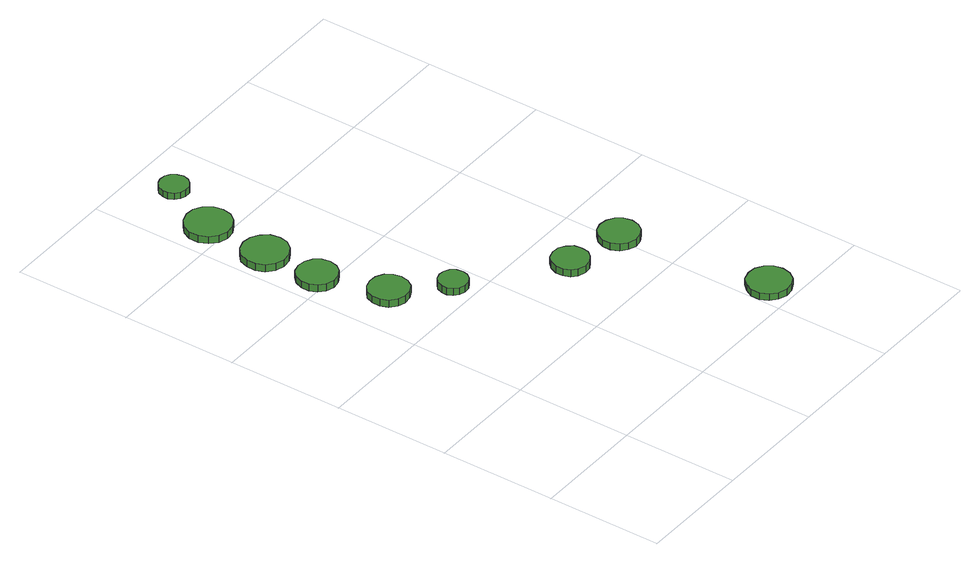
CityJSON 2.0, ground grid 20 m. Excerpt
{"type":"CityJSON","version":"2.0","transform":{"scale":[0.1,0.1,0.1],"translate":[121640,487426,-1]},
"CityObjects":{
"tree1":{"type":"SolitaryVegetationObject","attributes":{"function":"something"},"geometry":[{"type":"MultiSurface","lod":"1","boundaries":[[[0,1,2,3,4,5,6,7,8,9,10,11,12,13,14]],[[15,16,17,18,19,20,21,22,23,24,25,26,27,28,29]],[[0,29,28,1]],[[1,28,27,2]],[[2,27,26,3]],[[3,26,25,4]],[[4,25,24,5]],[[5,24,23,6]],[[6,23,22,7]],[[7,22,21,8]],[[8,21,20,9]],[[9,20,19,10]],[[10,19,18,11]],[[11,18,17,12]],[[12,17,16,13]],[[13,16,15,14]],[[14,15,29,0]]]}]},
"tree2":{"type":"SolitaryVegetationObject","attributes":{"function":"something"},"geometry":[{"type":"MultiSurface","lod":"1","boundaries":[[[30,31,32,33,34,35,36,37,38,39,40,41,42,43,44]],[[45,46,47,48,49,50,51,52,53,54,55,56,57,58,59]],[[30,59,58,31]],[[31,58,57,32]],[[32,57,56,33]],[[33,56,55,34]],[[34,55,54,35]],[[35,54,53,36]],[[36,53,52,37]],[[37,52,51,38]],[[38,51,50,39]],[[39,50,49,40]],[[40,49,48,41]],[[41,48,47,42]],[[42,47,46,43]],[[43,46,45,44]],[[44,45,59,30]]]}]},
"tree3":{"type":"SolitaryVegetationObject","attributes":{"function":"something"},"geometry":[{"type":"MultiSurface","lod":"1","boundaries":[[[60,61,62,63,64,65,66,67,68,69,70,71,72,73,74]],[[75,76,77,78,79,80,81,82,83,84,85,86,87,88,89]],[[60,89,88,61]],[[61,88,87,62]],[[62,87,86,63]],[[63,86,85,64]],[[64,85,84,65]],[[65,84,83,66]],[[66,83,82,67]],[[67,82,81,68]],[[68,81,80,69]],[[69,80,79,70]],[[70,79,78,71]],[[71,78,77,72]],[[72,77,76,73]],[[73,76,75,74]],[[74,75,89,60]]]}]},
"tree4":{"type":"SolitaryVegetationObject","attributes":{"function":"something"},"geometry":[{"type":"MultiSurface","lod":"1","boundaries":[[[90,91,92,93,94,95,96,97,98,99,100,101,102,103,104]],[[105,106,107,108,109,110,111,112,113,114,115,116,117,118,119]],[[90,119,118,91]],[[91,118,117,92]],[[92,117,116,93]],[[93,116,115,94]],[[94,115,114,95]],[[95,114,113,96]],[[96,113,112,97]],[[97,112,111,98]],[[98,111,110,99]],[[99,110,109,100]],[[100,109,108,101]],[[101,108,107,102]],[[102,107,106,103]],[[103,106,105,104]],[[104,105,119,90]]]}]},
"tree5":{"type":"SolitaryVegetationObject","attributes":{"function":"something"},"geometry":[{"type":"MultiSurface","lod":"1","boundaries":[[[120,121,122,123,124,125,126,127,128,129,130,131,132,133,134]],[[135,136,137,138,139,140,141,142,143,144,145,146,147,148,149]],[[120,149,148,121]],[[121,148,147,122]],[[122,147,146,123]],[[123,146,145,124]],[[124,145,144,125]],[[125,144,143,126]],[[126,143,142,127]],[[127,142,141,128]],[[128,141,140,129]],[[129,140,139,130]],[[130,139,138,131]],[[131,138,137,132]],[[132,137,136,133]],[[133,136,135,134]],[[134,135,149,120]]]}]},
"tree6":{"type":"SolitaryVegetationObject","attributes":{"function":"something"},"geometry":[{"type":"MultiSurface","lod":"1","boundaries":[[[150,151,152,153,154,155,156,157,158,159,160,161,162,163,164]],[[165,166,167,168,169,170,171,172,173,174,175,176,177,178,179]],[[150,179,178,151]],[[151,178,177,152]],[[152,177,176,153]],[[153,176,175,154]],[[154,175,174,155]],[[155,174,173,156]],[[156,173,172,157]],[[157,172,171,158]],[[158,171,170,159]],[[159,170,169,160]],[[160,169,168,161]],[[161,168,167,162]],[[162,167,166,163]],[[163,166,165,164]],[[164,165,179,150]]]}]},
"tree7":{"type":"SolitaryVegetationObject","attributes":{"function":"something"},"geometry":[{"type":"MultiSurface","lod":"1","boundaries":[[[180,181,182,183,184,185,186,187,188,189,190,191,192,193,194]],[[195,196,197,198,199,200,201,202,203,204,205,206,207,208,209]],[[180,209,208,181]],[[181,208,207,182]],[[182,207,206,183]],[[183,206,205,184]],[[184,205,204,185]],[[185,204,203,186]],[[186,203,202,187]],[[187,202,201,188]],[[188,201,200,189]],[[189,200,199,190]],[[190,199,198,191]],[[191,198,197,192]],[[192,197,196,193]],[[193,196,195,194]],[[194,195,209,180]]]}]},
"tree8":{"type":"SolitaryVegetationObject","attributes":{"function":"something"},"geometry":[{"type":"MultiSurface","lod":"1","boundaries":[[[210,211,212,213,214,215,216,217,218,219,220,221,222,223,224]],[[225,226,227,228,229,230,231,232,233,234,235,236,237,238,239]],[[210,239,238,211]],[[211,238,237,212]],[[212,237,236,213]],[[213,236,235,214]],[[214,235,234,215]],[[215,234,233,216]],[[216,233,232,217]],[[217,232,231,218]],[[218,231,230,219]],[[219,230,229,220]],[[220,229,228,221]],[[221,228,227,222]],[[222,227,226,223]],[[223,226,225,224]],[[224,225,239,210]]]}]},
"tree9":{"type":"SolitaryVegetationObject","attributes":{"function":"something"},"geometry":[{"type":"MultiSurface","lod":"1","boundaries":[[[240,241,242,243,244,245,246,247,248,249,250,251,252,253,254]],[[255,256,257,258,259,260,261,262,263,264,265,266,267,268,269]],[[240,269,268,241]],[[241,268,267,242]],[[242,267,266,243]],[[243,266,265,244]],[[244,265,264,245]],[[245,264,263,246]],[[246,263,262,247]],[[247,262,261,248]],[[248,261,260,249]],[[249,260,259,250]],[[250,259,258,251]],[[251,258,257,252]],[[252,257,256,253]],[[253,256,255,254]],[[254,255,269,240]]]}]}
},
"vertices":[
[115,506,25],[112,519,25],[104,531,25],[91,538,25],[77,539,25],[64,535,25],[53,526,25],[48,513,25],[48,499,25],[53,486,25],[64,476,25],[77,472,25],[91,473,25],[104,480,25],[112,492,25],[112,492,12],[104,480,12],[91,473,12],[77,472,12],[64,476,12],[53,486,12],[48,499,12],[48,513,12],[53,526,12],[64,535,12],[77,539,12],[91,538,12],[104,531,12],[112,519,12],[115,506,12],
[84,618,24],[81,632,24],[73,643,24],[61,650,24],[47,652,24],[33,648,24],[23,638,24],[17,625,24],[17,611,24],[23,598,24],[33,589,24],[47,584,24],[61,586,24],[73,593,24],[81,604,24],[81,604,11],[73,593,11],[61,586,11],[47,584,11],[33,589,11],[23,598,11],[17,611,11],[17,625,11],[23,638,11],[33,648,11],[47,652,11],[61,650,11],[73,643,11],[81,632,11],[84,618,11],
[86,714,27],[83,730,27],[73,743,27],[59,751,27],[43,753,27],[27,748,27],[15,737,27],[9,722,27],[9,706,27],[15,691,27],[27,680,27],[43,675,27],[59,677,27],[73,685,27],[83,698,27],[83,698,14],[73,685,14],[59,677,14],[43,675,14],[27,680,14],[15,691,14],[9,706,14],[9,722,14],[15,737,14],[27,748,14],[43,753,14],[59,751,14],[73,743,14],[83,730,14],[86,714,14],
[180,437,25],[178,447,25],[172,456,25],[163,461,25],[153,462,25],[143,459,25],[135,452,25],[131,442,25],[131,432,25],[135,423,25],[143,416,25],[153,413,25],[163,414,25],[172,419,25],[178,427,25],[178,427,12],[172,419,12],[163,414,12],[153,413,12],[143,416,12],[135,423,12],[131,432,12],[131,442,12],[135,452,12],[143,459,12],[153,462,12],[163,461,12],[172,456,12],[178,447,12],[180,437,12],
[96,828,25],[93,844,25],[83,858,25],[69,866,25],[53,867,25],[38,862,25],[26,851,25],[19,837,25],[19,820,25],[26,805,25],[38,794,25],[53,789,25],[69,791,25],[83,799,25],[93,812,25],[93,812,12],[83,799,12],[69,791,12],[53,789,12],[38,794,12],[26,805,12],[19,820,12],[19,837,12],[26,851,12],[38,862,12],[53,867,12],[69,866,12],[83,858,12],[93,844,12],[96,828,12],
[132,928,24],[129,938,24],[123,947,24],[115,952,24],[104,953,24],[95,950,24],[87,943,24],[83,933,24],[83,923,24],[87,914,24],[95,907,24],[104,904,24],[115,905,24],[123,910,24],[129,918,24],[129,918,12],[123,910,12],[115,905,12],[104,904,12],[95,907,12],[87,914,12],[83,923,12],[83,933,12],[87,943,12],[95,950,12],[104,953,12],[115,952,12],[123,947,12],[129,938,12],[132,928,12],
[336,324,24],[334,337,24],[326,347,24],[315,354,24],[302,355,24],[289,351,24],[280,342,24],[275,330,24],[275,317,24],[280,305,24],[289,297,24],[302,293,24],[315,294,24],[326,301,24],[334,311,24],[334,311,11],[326,301,11],[315,294,11],[302,293,11],[289,297,11],[280,305,11],[275,317,11],[275,330,11],[280,342,11],[289,351,11],[302,355,11],[315,354,11],[326,347,11],[334,337,11],[336,324,11],
[476,46,21],[473,61,21],[464,73,21],[451,81,21],[436,82,21],[421,78,21],[410,67,21],[403,53,21],[403,38,21],[410,24,21],[421,14,21],[436,9,21],[451,11,21],[464,18,21],[473,31,21],[473,31,9],[464,18,9],[451,11,9],[436,9,9],[421,14,9],[410,24,9],[403,38,9],[403,53,9],[410,67,9],[421,78,9],[436,82,9],[451,81,9],[464,73,9],[473,61,9],[476,46,9],
[440,304,23],[437,318,23],[429,329,23],[417,336,23],[403,338,23],[389,334,23],[379,324,23],[373,311,23],[373,297,23],[379,284,23],[389,275,23],[403,270,23],[417,272,23],[429,279,23],[437,290,23],[437,290,10],[429,279,10],[417,272,10],[403,270,10],[389,275,10],[379,284,10],[373,297,10],[373,311,10],[379,324,10],[389,334,10],[403,338,10],[417,336,10],[429,329,10],[437,318,10],[440,304,10]
]}
